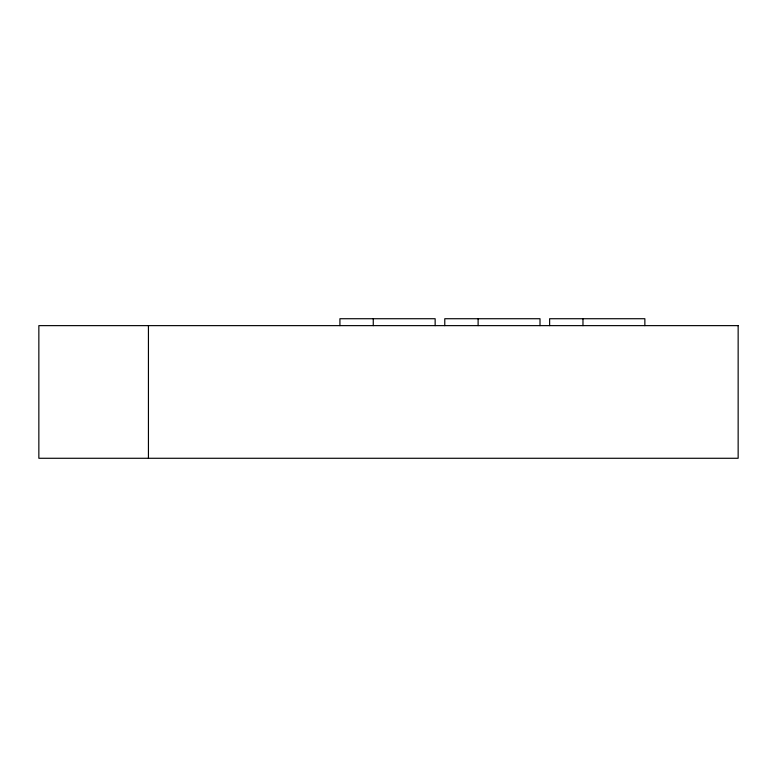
<?xml version="1.0" encoding="UTF-8"?>
<svg xmlns="http://www.w3.org/2000/svg" width="777" height="777" viewBox="0 0 777 777"><rect width="100%" height="100%" fill="white"/><g stroke="black" fill="none" stroke-linecap="round" stroke-linejoin="round"><path stroke-width="1.17" d="M644.861 325.631L644.861 318.725L549.63 318.725L549.63 325.631M582.973 318.725L582.973 325.631M540.005 325.631L540.005 318.725L444.774 318.725L444.774 325.631M478.117 318.725L478.117 325.631M435.149 325.631L435.149 318.725L339.918 318.725L339.918 325.631M373.261 318.725L373.261 325.631M148.436 325.631L148.436 458.275M738.15 325.631L38.85 325.631L38.85 458.275L738.15 458.275L738.15 325.631"/></g></svg>
